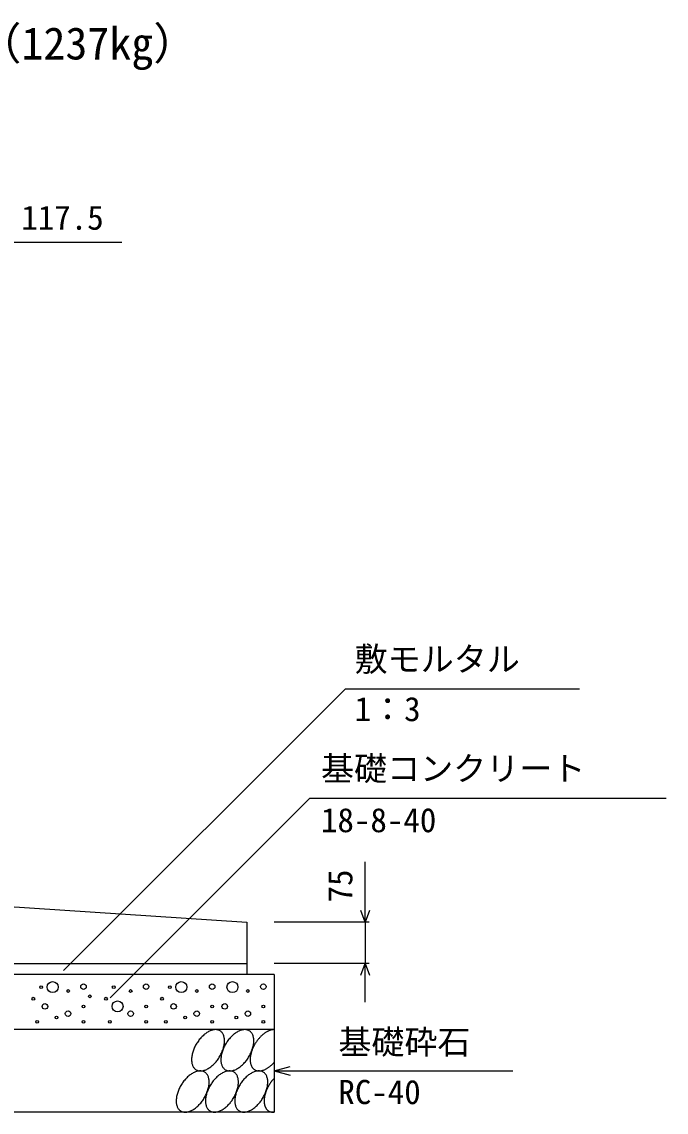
# Model space of a CAD drawing. Units: millimetres, scale not verified. Extents: x -25200 to 25200, y -8910 to 8910.
# Drawn here: x 15969 to 17139, y 1711 to 3692 of the extents above; entities that cross this region are included whole.
import ezdxf
from ezdxf.enums import TextEntityAlignment as Align

# ---------------------------------------------------------------- set-up
doc = ezdxf.new("R2010")
doc.units = ezdxf.units.MM
doc.header["$LTSCALE"] = 30
for name, color, linetype, lineweight in [('0-0_DIM', 7, 'Continuous', 25), ('0-2_HATCH', 6, 'Continuous', 25), ('0-5_OUTLINE', 3, 'Continuous', 25), ('0-6_TXT', 7, 'Continuous', 25)]:
    doc.layers.add(name, color=color, linetype=linetype, lineweight=lineweight)
doc.styles.add('ＭＳ ゴシック', font='')
doc.styles.get('ＭＳ ゴシック').set_extended_font_data('MS Gothic')

msp = doc.modelspace()

# ---------------------------------------------------------------- linework, layer by layer
at = {"layer": '0-0_DIM'}
for p, q in [((16150.66, 3291.3), (15927.28, 3291.3)), ((16556.43, 2480.44), (16044.74, 1968.76)), ((16556.43, 2480.44), (16981.73, 2480.44)), ((16492.1, 2281.78), (16129.13, 1918.81)), ((16492.1, 2281.78), (17138.97, 2281.78)), ((16592.28, 2056.3), (16592.28, 2166.19)), ((16599.78, 2056.3), (16427.28, 2056.3)), ((16592.28, 2056.3), (16592.28, 1981.3)), ((16599.78, 1981.3), (16427.28, 1981.3)), ((16592.28, 1911.3), (16592.28, 1981.3)), ((16427.28, 1786.3), (16456.26, 1794.06)), ((16427.28, 1786.3), (16860.59, 1786.3)), ((16427.28, 1786.3), (16456.26, 1778.53))]:
    msp.add_line(p, q, dxfattribs=at)
for points in [[(16599.97, 2077.44), (16592.28, 2056.3), (16584.58, 2077.44)], [(16584.58, 1960.15), (16592.28, 1981.3), (16599.97, 1960.15)]]:
    msp.add_lwpolyline(points, dxfattribs=at)
at = {"layer": '0-2_HATCH'}
for points in [[(16328.78, 1859.08), (16327.78, 1859.66), (16326.68, 1860.15), (16325.58, 1860.56), (16324.38, 1860.87), (16323.18, 1861.1), (16321.98, 1861.23), (16320.68, 1861.28), (16319.38, 1861.23), (16317.98, 1861.1), (16316.58, 1860.87), (16315.18, 1860.56), (16313.78, 1860.15), (16312.38, 1859.66), (16310.88, 1859.09), (16309.48, 1858.42), (16307.98, 1857.68), (16306.48, 1856.85), (16305.08, 1855.94), (16303.58, 1854.96), (16302.08, 1853.9), (16300.68, 1852.77), (16299.28, 1851.56), (16297.88, 1850.29), (16296.48, 1848.96), (16295.08, 1847.57), (16293.78, 1846.12), (16292.48, 1844.61), (16291.18, 1843.06), (16289.98, 1841.46), (16288.78, 1839.81), (16287.68, 1838.13), (16286.58, 1836.41), (16285.48, 1834.66), (16284.48, 1832.89), (16283.58, 1831.09), (16282.68, 1829.28), (16281.88, 1827.45), (16281.08, 1825.62), (16280.38, 1823.78)], [(16303.08, 1788.47), (16304.58, 1789.13), (16306.08, 1789.88), (16307.48, 1790.7), (16308.98, 1791.61), (16310.48, 1792.6), (16311.88, 1793.66), (16313.28, 1794.79), (16314.78, 1795.99), (16316.18, 1797.26), (16317.58, 1798.59), (16318.88, 1799.99), (16320.28, 1801.44), (16321.58, 1802.94), (16322.78, 1804.5), (16324.08, 1806.1), (16325.18, 1807.74), (16326.38, 1809.42), (16327.48, 1811.14), (16328.48, 1812.89), (16329.48, 1814.66), (16330.48, 1816.46), (16331.28, 1818.27), (16332.18, 1820.1), (16332.88, 1821.94), (16333.58, 1823.78), (16334.28, 1825.62), (16334.78, 1827.45), (16335.28, 1829.28), (16335.78, 1831.09), (16336.08, 1832.89), (16336.38, 1834.66), (16336.68, 1836.41), (16336.78, 1838.13), (16336.88, 1839.81), (16336.88, 1841.45), (16336.88, 1843.05), (16336.68, 1844.61), (16336.48, 1846.11), (16336.18, 1847.57)], [(16336.18, 1847.57), (16335.88, 1848.96), (16335.48, 1850.29), (16334.98, 1851.56), (16334.48, 1852.76), (16333.78, 1853.9), (16333.18, 1854.96), (16332.38, 1855.94), (16331.58, 1856.85), (16330.68, 1857.68), (16329.78, 1858.42), (16328.78, 1859.08)], [(16381.98, 1859.08), (16380.98, 1859.66), (16379.88, 1860.15), (16378.78, 1860.56), (16377.58, 1860.87), (16376.38, 1861.1), (16375.18, 1861.23), (16373.88, 1861.28), (16372.58, 1861.23), (16371.18, 1861.1), (16369.78, 1860.87), (16368.38, 1860.56), (16366.98, 1860.15), (16365.58, 1859.66), (16364.08, 1859.09), (16362.68, 1858.42), (16361.18, 1857.68), (16359.68, 1856.85), (16358.28, 1855.94), (16356.78, 1854.96), (16355.28, 1853.9), (16353.88, 1852.77), (16352.48, 1851.56), (16351.08, 1850.29), (16349.68, 1848.96), (16348.28, 1847.57), (16346.98, 1846.12), (16345.68, 1844.61), (16344.38, 1843.06), (16343.18, 1841.46), (16341.98, 1839.81), (16340.88, 1838.13), (16339.78, 1836.41), (16338.68, 1834.66), (16337.68, 1832.89), (16336.78, 1831.09), (16335.88, 1829.28), (16335.08, 1827.45), (16334.28, 1825.62), (16333.58, 1823.78)], [(16356.28, 1788.47), (16357.78, 1789.13), (16359.28, 1789.88), (16360.68, 1790.7), (16362.18, 1791.61), (16363.68, 1792.6), (16365.08, 1793.66), (16366.58, 1794.79), (16367.98, 1795.99), (16369.38, 1797.26), (16370.78, 1798.59), (16372.08, 1799.99), (16373.48, 1801.44), (16374.78, 1802.94), (16375.98, 1804.5), (16377.28, 1806.1), (16378.38, 1807.74), (16379.58, 1809.42), (16380.68, 1811.14), (16381.68, 1812.89), (16382.68, 1814.66), (16383.68, 1816.46), (16384.48, 1818.27), (16385.38, 1820.1), (16386.08, 1821.94), (16386.78, 1823.78), (16387.48, 1825.62), (16387.98, 1827.45), (16388.58, 1829.28), (16388.98, 1831.09), (16389.38, 1832.89), (16389.68, 1834.66), (16389.88, 1836.41), (16389.98, 1838.13), (16390.08, 1839.81), (16390.08, 1841.45), (16390.08, 1843.05), (16389.88, 1844.61), (16389.68, 1846.11), (16389.48, 1847.57)], [(16389.48, 1847.57), (16389.08, 1848.96), (16388.68, 1850.29), (16388.18, 1851.56), (16387.68, 1852.76), (16386.98, 1853.9), (16386.38, 1854.96), (16385.58, 1855.94), (16384.78, 1856.85), (16383.88, 1857.68), (16382.98, 1858.42), (16381.98, 1859.08)], [(16427.28, 1861.28), (16426.38, 1861.27), (16425.58, 1861.22), (16424.68, 1861.13), (16423.78, 1861.01), (16422.88, 1860.84), (16421.98, 1860.64), (16421.08, 1860.4), (16420.08, 1860.12), (16419.18, 1859.81), (16418.18, 1859.46), (16417.28, 1859.07), (16416.28, 1858.64), (16415.38, 1858.18), (16414.38, 1857.69), (16413.48, 1857.16), (16412.48, 1856.59), (16411.48, 1855.99), (16410.58, 1855.36), (16409.58, 1854.7), (16408.68, 1854), (16407.68, 1853.27), (16406.78, 1852.51), (16405.88, 1851.73), (16404.98, 1850.91), (16403.98, 1850.07), (16403.08, 1849.19), (16402.18, 1848.3), (16401.38, 1847.38), (16400.48, 1846.43), (16399.58, 1845.46), (16398.78, 1844.47), (16397.98, 1843.45), (16397.08, 1842.42), (16396.28, 1841.37), (16395.58, 1840.29), (16394.78, 1839.21), (16394.08, 1838.1), (16393.28, 1836.98), (16392.58, 1835.85)], [(16280.38, 1823.78), (16279.78, 1821.94), (16279.18, 1820.1), (16278.68, 1818.28), (16278.28, 1816.46), (16277.88, 1814.67), (16277.58, 1812.89), (16277.38, 1811.15), (16277.18, 1809.43), (16277.08, 1807.75), (16277.08, 1806.1), (16277.18, 1804.5), (16277.28, 1802.94), (16277.48, 1801.44), (16277.78, 1799.99), (16278.08, 1798.59), (16278.58, 1797.26), (16278.98, 1795.99), (16279.58, 1794.79), (16280.18, 1793.66), (16280.88, 1792.6), (16281.58, 1791.61), (16282.38, 1790.71), (16283.28, 1789.88), (16284.18, 1789.13), (16285.18, 1788.47), (16286.18, 1787.89), (16287.28, 1787.4), (16288.38, 1787), (16289.58, 1786.68), (16290.78, 1786.46), (16292.08, 1786.32), (16293.38, 1786.28), (16294.68, 1786.32), (16295.98, 1786.46), (16297.38, 1786.68), (16298.78, 1787), (16300.18, 1787.4), (16301.68, 1787.89), (16303.08, 1788.47)], [(16333.58, 1823.78), (16332.98, 1821.94), (16332.38, 1820.1), (16331.88, 1818.28), (16331.48, 1816.46), (16331.08, 1814.67), (16330.78, 1812.89), (16330.58, 1811.15), (16330.38, 1809.43), (16330.28, 1807.75), (16330.28, 1806.1), (16330.38, 1804.5), (16330.48, 1802.94), (16330.68, 1801.44), (16330.98, 1799.99), (16331.38, 1798.59), (16331.78, 1797.26), (16332.28, 1795.99), (16332.78, 1794.79), (16333.38, 1793.66), (16334.08, 1792.6), (16334.78, 1791.61), (16335.68, 1790.71), (16336.48, 1789.88), (16337.38, 1789.13), (16338.38, 1788.47), (16339.38, 1787.89), (16340.48, 1787.4), (16341.68, 1787), (16342.78, 1786.68), (16343.98, 1786.46), (16345.28, 1786.32), (16346.58, 1786.28), (16347.88, 1786.32), (16349.28, 1786.46), (16350.58, 1786.68), (16351.98, 1787), (16353.48, 1787.4), (16354.88, 1787.89), (16356.28, 1788.47)], [(16392.58, 1835.85), (16391.98, 1834.71), (16391.28, 1833.55), (16390.68, 1832.38), (16390.08, 1831.21), (16389.48, 1830.03), (16388.88, 1828.84), (16388.38, 1827.64), (16387.88, 1826.45), (16387.38, 1825.25), (16386.88, 1824.04), (16386.48, 1822.84), (16386.08, 1821.64), (16385.68, 1820.44), (16385.38, 1819.24), (16385.08, 1818.05), (16384.78, 1816.87), (16384.48, 1815.69), (16384.28, 1814.52), (16384.08, 1813.36), (16383.88, 1812.21), (16383.78, 1811.07), (16383.68, 1809.94), (16383.58, 1808.83), (16383.58, 1807.74), (16383.48, 1806.66), (16383.58, 1805.6), (16383.58, 1804.56), (16383.68, 1803.53), (16383.78, 1802.53), (16383.88, 1801.55), (16384.08, 1800.59), (16384.28, 1799.66), (16384.48, 1798.75), (16384.78, 1797.87), (16385.08, 1797.01), (16385.38, 1796.18), (16385.68, 1795.38), (16386.08, 1794.61), (16386.48, 1793.87)], [(16300.98, 1784.09), (16299.88, 1784.67), (16298.78, 1785.16), (16297.68, 1785.57), (16296.48, 1785.88), (16295.28, 1786.11), (16294.08, 1786.24), (16292.78, 1786.29), (16291.48, 1786.24), (16290.08, 1786.11), (16288.68, 1785.88), (16287.28, 1785.57), (16285.88, 1785.16), (16284.48, 1784.67), (16282.98, 1784.1), (16281.58, 1783.43), (16280.08, 1782.69), (16278.58, 1781.86), (16277.18, 1780.95), (16275.68, 1779.97), (16274.28, 1778.91), (16272.78, 1777.78), (16271.38, 1776.57), (16269.98, 1775.3), (16268.58, 1773.97), (16267.18, 1772.58), (16265.88, 1771.13), (16264.58, 1769.62), (16263.28, 1768.07), (16262.08, 1766.47), (16260.88, 1764.82), (16259.78, 1763.14), (16258.68, 1761.42), (16257.58, 1759.67), (16256.58, 1757.9), (16255.68, 1756.1), (16254.78, 1754.29), (16253.98, 1752.46), (16253.18, 1750.63), (16252.48, 1748.79)], [(16308.38, 1772.57), (16307.98, 1773.97), (16307.58, 1775.3), (16307.08, 1776.57), (16306.58, 1777.77), (16305.88, 1778.91), (16305.28, 1779.97), (16304.48, 1780.95), (16303.68, 1781.86), (16302.78, 1782.69), (16301.88, 1783.43), (16300.98, 1784.09)], [(16354.18, 1784.09), (16353.08, 1784.67), (16351.98, 1785.16), (16350.88, 1785.57), (16349.78, 1785.88), (16348.48, 1786.11), (16347.28, 1786.24), (16345.98, 1786.29), (16344.68, 1786.24), (16343.28, 1786.11), (16341.88, 1785.88), (16340.48, 1785.57), (16339.08, 1785.16), (16337.68, 1784.67), (16336.18, 1784.1), (16334.78, 1783.43), (16333.28, 1782.69), (16331.78, 1781.86), (16330.38, 1780.95), (16328.88, 1779.97), (16327.48, 1778.91), (16325.98, 1777.78), (16324.58, 1776.57), (16323.18, 1775.3), (16321.78, 1773.97), (16320.38, 1772.58), (16319.08, 1771.13), (16317.78, 1769.62), (16316.48, 1768.07), (16315.28, 1766.47), (16314.08, 1764.82), (16312.98, 1763.14), (16311.88, 1761.42), (16310.78, 1759.67), (16309.88, 1757.9), (16308.88, 1756.1), (16307.98, 1754.29), (16307.18, 1752.46), (16306.38, 1750.63), (16305.68, 1748.79)], [(16361.58, 1772.57), (16361.18, 1773.97), (16360.78, 1775.3), (16360.28, 1776.57), (16359.78, 1777.77), (16359.18, 1778.91), (16358.48, 1779.97), (16357.68, 1780.95), (16356.88, 1781.86), (16356.08, 1782.69), (16355.08, 1783.43), (16354.18, 1784.09)], [(16407.38, 1784.09), (16406.28, 1784.67), (16405.28, 1785.16), (16404.08, 1785.57), (16402.98, 1785.88), (16401.68, 1786.11), (16400.48, 1786.24), (16399.18, 1786.29), (16397.88, 1786.24), (16396.48, 1786.11), (16395.18, 1785.88), (16393.78, 1785.57), (16392.28, 1785.16), (16390.88, 1784.67), (16389.38, 1784.1), (16387.98, 1783.43), (16386.48, 1782.69), (16385.08, 1781.86), (16383.58, 1780.95), (16382.08, 1779.97), (16380.68, 1778.91), (16379.18, 1777.78), (16377.78, 1776.57), (16376.38, 1775.3), (16374.98, 1773.97), (16373.58, 1772.58), (16372.28, 1771.13), (16370.98, 1769.62), (16369.78, 1768.07), (16368.48, 1766.47), (16367.28, 1764.82), (16366.18, 1763.14), (16365.08, 1761.42), (16364.08, 1759.67), (16363.08, 1757.9), (16362.08, 1756.1), (16361.18, 1754.29), (16360.38, 1752.46), (16359.68, 1750.63), (16358.88, 1748.79)], [(16386.48, 1793.87), (16386.88, 1793.16), (16387.38, 1792.48), (16387.88, 1791.84), (16388.38, 1791.22), (16388.88, 1790.64), (16389.48, 1790.1), (16390.08, 1789.59), (16390.68, 1789.11), (16391.28, 1788.67), (16391.98, 1788.26), (16392.58, 1787.9), (16393.28, 1787.57), (16394.08, 1787.27), (16394.78, 1787.01), (16395.58, 1786.8), (16396.28, 1786.62), (16397.08, 1786.47), (16397.98, 1786.37), (16398.78, 1786.3), (16399.58, 1786.28), (16400.48, 1786.29), (16401.38, 1786.34), (16402.18, 1786.43), (16403.08, 1786.56), (16403.98, 1786.72), (16404.98, 1786.92), (16405.88, 1787.17), (16406.78, 1787.45), (16407.68, 1787.76), (16408.68, 1788.12), (16409.58, 1788.51), (16410.58, 1788.93), (16411.48, 1789.4), (16412.48, 1789.89), (16413.48, 1790.43), (16414.38, 1790.99), (16415.38, 1791.59), (16416.28, 1792.23), (16417.28, 1792.89)], [(16414.78, 1772.57), (16414.38, 1773.97), (16413.98, 1775.3), (16413.48, 1776.57), (16412.98, 1777.77), (16412.38, 1778.91), (16411.68, 1779.97), (16410.88, 1780.95), (16410.08, 1781.86), (16409.28, 1782.69), (16408.28, 1783.43), (16407.38, 1784.09)], [(16417.28, 1792.89), (16418.18, 1793.59), (16419.18, 1794.32), (16420.08, 1795.08), (16421.08, 1795.87), (16421.98, 1796.69), (16422.88, 1797.53), (16423.78, 1798.4), (16424.68, 1799.3), (16425.58, 1800.23), (16426.38, 1801.17), (16427.28, 1802.14)], [(16275.18, 1713.48), (16276.68, 1714.14), (16278.18, 1714.89), (16279.58, 1715.71), (16281.08, 1716.62), (16282.58, 1717.61), (16283.98, 1718.67), (16285.48, 1719.8), (16286.88, 1721), (16288.28, 1722.27), (16289.68, 1723.6), (16290.98, 1725), (16292.38, 1726.45), (16293.68, 1727.95), (16294.88, 1729.51), (16296.18, 1731.11), (16297.28, 1732.75), (16298.48, 1734.43), (16299.58, 1736.15), (16300.58, 1737.9), (16301.58, 1739.67), (16302.58, 1741.47), (16303.38, 1743.28), (16304.28, 1745.11), (16304.98, 1746.94), (16305.68, 1748.78), (16306.38, 1750.62), (16306.88, 1752.46), (16307.48, 1754.29), (16307.88, 1756.1), (16308.28, 1757.9), (16308.58, 1759.67), (16308.78, 1761.42), (16308.88, 1763.14), (16308.98, 1764.82), (16308.98, 1766.46), (16308.98, 1768.06), (16308.78, 1769.62), (16308.58, 1771.12), (16308.38, 1772.57)], [(16328.48, 1713.48), (16329.88, 1714.14), (16331.38, 1714.89), (16332.78, 1715.71), (16334.28, 1716.62), (16335.78, 1717.61), (16337.18, 1718.67), (16338.68, 1719.8), (16340.08, 1721), (16341.48, 1722.27), (16342.88, 1723.6), (16344.18, 1725), (16345.58, 1726.45), (16346.88, 1727.95), (16348.08, 1729.51), (16349.38, 1731.11), (16350.58, 1732.75), (16351.68, 1734.43), (16352.78, 1736.15), (16353.78, 1737.9), (16354.78, 1739.67), (16355.78, 1741.47), (16356.68, 1743.28), (16357.48, 1745.11), (16358.18, 1746.94), (16358.88, 1748.78), (16359.58, 1750.62), (16360.18, 1752.46), (16360.68, 1754.29), (16361.08, 1756.1), (16361.48, 1757.9), (16361.78, 1759.67), (16361.98, 1761.42), (16362.08, 1763.14), (16362.18, 1764.82), (16362.18, 1766.46), (16362.18, 1768.06), (16361.98, 1769.62), (16361.78, 1771.12), (16361.58, 1772.57)], [(16381.68, 1713.48), (16383.08, 1714.14), (16384.58, 1714.89), (16386.08, 1715.71), (16387.48, 1716.62), (16388.98, 1717.61), (16390.38, 1718.67), (16391.88, 1719.8), (16393.28, 1721), (16394.68, 1722.27), (16396.08, 1723.6), (16397.48, 1725), (16398.78, 1726.45), (16400.08, 1727.95), (16401.38, 1729.51), (16402.58, 1731.11), (16403.78, 1732.75), (16404.88, 1734.43), (16405.98, 1736.15), (16406.98, 1737.9), (16407.98, 1739.67), (16408.98, 1741.47), (16409.88, 1743.28), (16410.68, 1745.11), (16411.48, 1746.94), (16412.18, 1748.78), (16412.78, 1750.62), (16413.38, 1752.46), (16413.88, 1754.29), (16414.28, 1756.1), (16414.68, 1757.9), (16414.98, 1759.67), (16415.18, 1761.42), (16415.38, 1763.14), (16415.38, 1764.82), (16415.48, 1766.46), (16415.38, 1768.06), (16415.28, 1769.62), (16415.08, 1771.12), (16414.78, 1772.57)], [(16427.28, 1773.04), (16426.78, 1772.51), (16426.28, 1771.97), (16425.78, 1771.43), (16425.28, 1770.87), (16424.78, 1770.31), (16424.28, 1769.74), (16423.78, 1769.17), (16423.38, 1768.59), (16422.88, 1768), (16422.38, 1767.4), (16421.98, 1766.8), (16421.48, 1766.19), (16421.08, 1765.58), (16420.58, 1764.96), (16420.18, 1764.33), (16419.78, 1763.7), (16419.38, 1763.07), (16418.88, 1762.43), (16418.48, 1761.78), (16418.08, 1761.13), (16417.68, 1760.48), (16417.38, 1759.82), (16416.98, 1759.16), (16416.58, 1758.49), (16416.18, 1757.83), (16415.88, 1757.16), (16415.48, 1756.48), (16415.18, 1755.8), (16414.78, 1755.13), (16414.48, 1754.45), (16414.18, 1753.76), (16413.88, 1753.08), (16413.58, 1752.39), (16413.28, 1751.7), (16412.98, 1751.02), (16412.68, 1750.33), (16412.48, 1749.64), (16412.18, 1748.95), (16411.98, 1748.26)], [(16252.48, 1748.79), (16251.88, 1746.95), (16251.28, 1745.11), (16250.78, 1743.29), (16250.38, 1741.47), (16249.98, 1739.68), (16249.68, 1737.9), (16249.48, 1736.15), (16249.28, 1734.44), (16249.18, 1732.75), (16249.18, 1731.11), (16249.28, 1729.51), (16249.38, 1727.95), (16249.58, 1726.45), (16249.88, 1725), (16250.28, 1723.6), (16250.68, 1722.27), (16251.18, 1721), (16251.68, 1719.8), (16252.28, 1718.67), (16252.98, 1717.61), (16253.78, 1716.62), (16254.58, 1715.72), (16255.38, 1714.89), (16256.28, 1714.14), (16257.28, 1713.48), (16258.38, 1712.9), (16259.38, 1712.41), (16260.58, 1712.01), (16261.68, 1711.69), (16262.88, 1711.47), (16264.18, 1711.33), (16265.48, 1711.29), (16266.78, 1711.33), (16268.18, 1711.47), (16269.48, 1711.69), (16270.88, 1712.01), (16272.38, 1712.41), (16273.78, 1712.9), (16275.18, 1713.48)], [(16305.68, 1748.79), (16305.08, 1746.95), (16304.48, 1745.11), (16303.98, 1743.29), (16303.58, 1741.47), (16303.18, 1739.68), (16302.88, 1737.9), (16302.68, 1736.15), (16302.48, 1734.44), (16302.48, 1732.75), (16302.38, 1731.11), (16302.48, 1729.51), (16302.58, 1727.95), (16302.78, 1726.45), (16303.08, 1725), (16303.48, 1723.6), (16303.88, 1722.27), (16304.38, 1721), (16304.88, 1719.8), (16305.48, 1718.67), (16306.18, 1717.61), (16306.98, 1716.62), (16307.78, 1715.72), (16308.58, 1714.89), (16309.58, 1714.14), (16310.48, 1713.48), (16311.58, 1712.9), (16312.58, 1712.41), (16313.78, 1712.01), (16314.88, 1711.69), (16316.18, 1711.47), (16317.38, 1711.33), (16318.68, 1711.29), (16319.98, 1711.33), (16321.38, 1711.47), (16322.68, 1711.69), (16324.08, 1712.01), (16325.58, 1712.41), (16326.98, 1712.9), (16328.48, 1713.48)], [(16358.88, 1748.79), (16358.28, 1746.95), (16357.68, 1745.11), (16357.18, 1743.29), (16356.78, 1741.47), (16356.38, 1739.68), (16356.08, 1737.9), (16355.88, 1736.15), (16355.78, 1734.44), (16355.68, 1732.75), (16355.68, 1731.11), (16355.68, 1729.51), (16355.78, 1727.95), (16356.08, 1726.45), (16356.28, 1725), (16356.68, 1723.6), (16357.08, 1722.27), (16357.58, 1721), (16358.08, 1719.8), (16358.68, 1718.67), (16359.38, 1717.61), (16360.18, 1716.62), (16360.98, 1715.72), (16361.78, 1714.89), (16362.78, 1714.14), (16363.68, 1713.48), (16364.78, 1712.9), (16365.78, 1712.41), (16366.98, 1712.01), (16368.08, 1711.69), (16369.38, 1711.47), (16370.58, 1711.33), (16371.88, 1711.29), (16373.18, 1711.33), (16374.58, 1711.47), (16375.98, 1711.69), (16377.38, 1712.01), (16378.78, 1712.41), (16380.18, 1712.9), (16381.68, 1713.48)], [(16411.98, 1748.26), (16411.68, 1747.57), (16411.48, 1746.88), (16411.28, 1746.19), (16411.08, 1745.5), (16410.88, 1744.82), (16410.68, 1744.13), (16410.48, 1743.45), (16410.28, 1742.77), (16410.08, 1742.09), (16409.98, 1741.41), (16409.78, 1740.73), (16409.68, 1740.06), (16409.58, 1739.39), (16409.48, 1738.72), (16409.38, 1738.06), (16409.28, 1737.4), (16409.18, 1736.75), (16409.08, 1736.1), (16408.98, 1735.45), (16408.98, 1734.81), (16408.88, 1734.17), (16408.88, 1733.54), (16408.88, 1732.91), (16408.88, 1732.29), (16408.88, 1731.67), (16408.88, 1731.06), (16408.88, 1730.45), (16408.88, 1729.85), (16408.88, 1729.26), (16408.98, 1728.68), (16408.98, 1728.1), (16409.08, 1727.53), (16409.18, 1726.96), (16409.28, 1726.4), (16409.38, 1725.85), (16409.48, 1725.31), (16409.58, 1724.78), (16409.68, 1724.25), (16409.78, 1723.73)], [(16409.78, 1723.73), (16409.98, 1723.23), (16410.08, 1722.73), (16410.28, 1722.23), (16410.48, 1721.75), (16410.68, 1721.28), (16410.88, 1720.81), (16411.08, 1720.36), (16411.28, 1719.91), (16411.48, 1719.48), (16411.68, 1719.05), (16411.98, 1718.64), (16412.18, 1718.23), (16412.48, 1717.84), (16412.68, 1717.45), (16412.98, 1717.08), (16413.28, 1716.72), (16413.58, 1716.36), (16413.88, 1716.02), (16414.18, 1715.69), (16414.48, 1715.37), (16414.78, 1715.07), (16415.18, 1714.77), (16415.48, 1714.49), (16415.88, 1714.21), (16416.18, 1713.95), (16416.58, 1713.7), (16416.98, 1713.46), (16417.38, 1713.24), (16417.68, 1713.03), (16418.08, 1712.82), (16418.48, 1712.63), (16418.88, 1712.46), (16419.38, 1712.29), (16419.78, 1712.14), (16420.18, 1712), (16420.58, 1711.87), (16421.08, 1711.76), (16421.48, 1711.65), (16421.98, 1711.56)], [(16421.98, 1711.56), (16422.38, 1711.49), (16422.88, 1711.42), (16423.38, 1711.37), (16423.78, 1711.33), (16424.28, 1711.3), (16424.78, 1711.29), (16425.28, 1711.29), (16425.78, 1711.3), (16426.28, 1711.32), (16426.78, 1711.36), (16427.28, 1711.41)]]:
    msp.add_lwpolyline(points, dxfattribs=at)
for centre, radius in [((16024.78, 1938.47), 10), ((16080.85, 1939.35), 5), ((16194.52, 1939.35), 5), ((16258.44, 1938.47), 10), ((16314.52, 1939.35), 5), ((16351.36, 1938.47), 10), ((16407.44, 1939.35), 5), ((16003.75, 1938.47), 2.5), ((16052.81, 1931.47), 2.5), ((16092.19, 1921.78), 2.5), ((16135.67, 1938.47), 2.5), ((16166.48, 1931.47), 2.5), ((16237.41, 1938.47), 2.5), ((16286.48, 1931.47), 2.5), ((16379.4, 1931.47), 2.5), ((15989.73, 1917.46), 2.5), ((16010.76, 1903.46), 5), ((16080.85, 1903.46), 2.5), ((16121.65, 1917.46), 2.5), ((16142.68, 1903.46), 10), ((16194.52, 1903.46), 2.5), ((16223.39, 1917.46), 2.5), ((16244.42, 1903.46), 5), ((16314.52, 1903.46), 2.5), ((16337.34, 1903.46), 5), ((16407.44, 1903.46), 2.5), ((16031.78, 1883.32), 2.5), ((16052.81, 1890.32), 5), ((16166.48, 1890.32), 5), ((16265.45, 1883.32), 2.5), ((16286.48, 1890.32), 5), ((16358.37, 1883.32), 2.5), ((16379.4, 1890.32), 5), ((15996.74, 1875.44), 2.5), ((16080.85, 1875.44), 2.5), ((16128.66, 1875.44), 2.5), ((16194.52, 1875.44), 2.5), ((16230.4, 1875.44), 2.5), ((16314.52, 1875.44), 2.5), ((16407.44, 1875.44), 2.5)]:
    msp.add_circle(centre, radius, dxfattribs=at)
at = {"layer": '0-5_OUTLINE'}
for p, q in [((15927.28, 2086.3), (16377.28, 2056.3)), ((16377.28, 2056.3), (16377.28, 1961.3)), ((15392.28, 1981.3), (16377.28, 1981.3)), ((16427.28, 1961.3), (15342.28, 1961.3)), ((16427.28, 1961.3), (16427.28, 1711.3)), ((16427.28, 1861.3), (15342.28, 1861.3)), ((16427.28, 1711.3), (15342.28, 1711.3))]:
    msp.add_line(p, q, dxfattribs=at)

# ---------------------------------------------------------------- texts
at = {"layer": '0-0_DIM', "style": 'ＭＳ ゴシック'}
for s, p in [('117.5', (15967.89, 3301.3)), ('敷モルタル', (16573.17, 2499.18)), ('1：3', (16573.17, 2408.49)), ('基礎コンクリート', (16512.1, 2300.51)), ('18-8-40', (16512.1, 2206.7)), ('基礎砕石', (16543.6, 1803.47)), ('RC-40', (16543.6, 1712.78))]:
    msp.add_text(s, height=43.99, dxfattribs=at).set_placement(p, align=Align.BOTTOM_LEFT)
msp.add_text('75', height=43.99, rotation=90, dxfattribs=at).set_placement((16582.28, 2092.3), align=Align.BOTTOM_LEFT)
at = {"layer": '0-6_TXT', "style": 'ＭＳ ゴシック'}
msp.add_text('（1237kg）', height=58.65, dxfattribs=at).set_placement((15888.15, 3606.08), align=Align.BOTTOM_LEFT)

doc.saveas('drawing.dxf')
